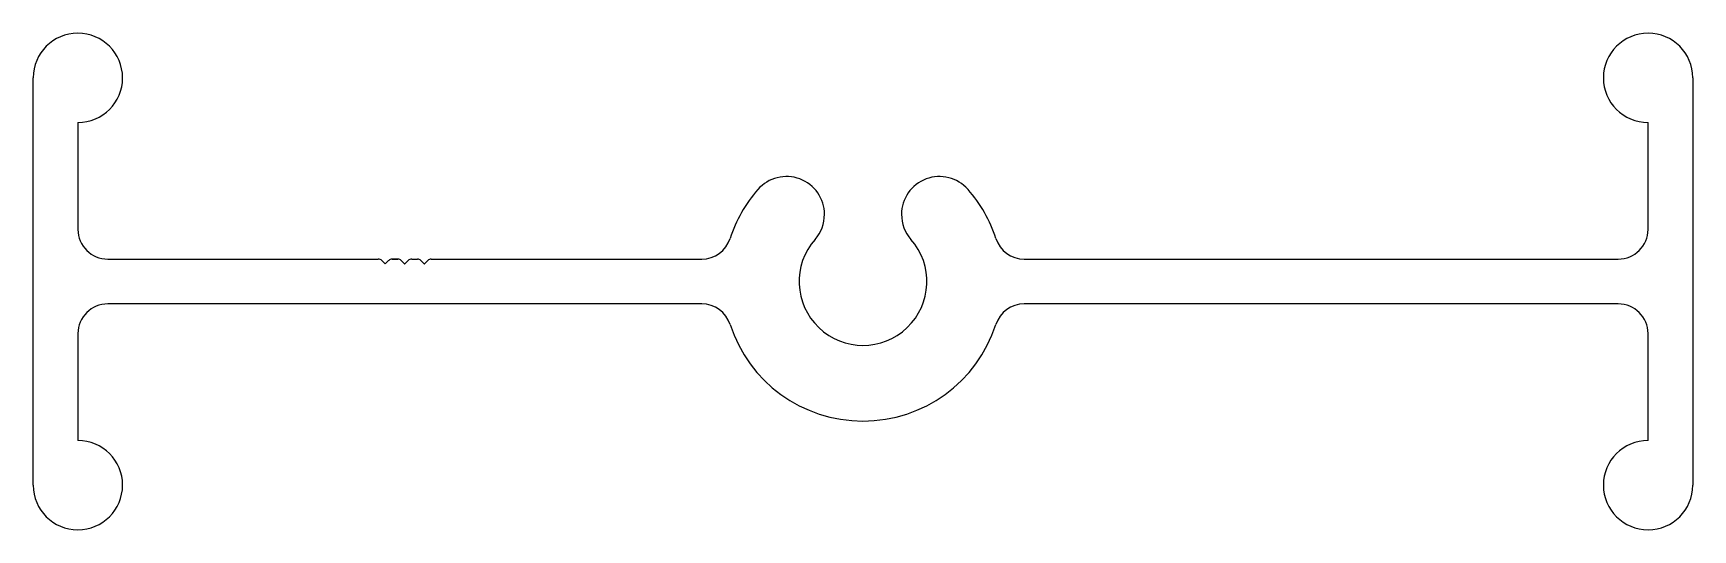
# Model space of a CAD drawing. Header units: inches. Extents: x -42.4 to 42.5, y 2.8 to 28.2.
import ezdxf

# ---------------------------------------------------------------- set-up
doc = ezdxf.new("R2010")
doc.units = ezdxf.units.IN
doc.header["$MEASUREMENT"] = 0

msp = doc.modelspace()

# ---------------------------------------------------------------- linework, layer by layer
at = {"color": 1}
for p, q in [((-42.351, 5.058), (-42.351, 25.888)), ((42.489, 25.888), (42.489, 5.058)), ((-40.061, 23.603), (-40.061, 18.138)), ((40.199, 18.138), (40.199, 23.603)), ((-1.901, 18.901), (-1.901, 18.908)), ((2.039, 18.908), (2.039, 18.901)), ((-38.541, 16.618), (-24.709, 16.618)), ((-24.709, 16.618), (-24.709, 16.618)), ((-24.709, 16.618), (-24.709, 16.618)), ((-24.709, 16.618), (-24.709, 16.618)), ((-24.532, 16.545), (-24.361, 16.373)), ((-24.35, 16.373), (-24.179, 16.545)), ((-24.002, 16.618), (-23.709, 16.618)), ((-23.709, 16.618), (-24.002, 16.618)), ((-24.002, 16.618), (-23.709, 16.618)), ((-23.709, 16.618), (-24.002, 16.618)), ((-24.002, 16.618), (-23.709, 16.618)), ((-23.532, 16.545), (-23.361, 16.373)), ((-23.35, 16.373), (-23.179, 16.545)), ((-23.002, 16.618), (-22.709, 16.618)), ((-22.532, 16.545), (-22.361, 16.373)), ((-22.35, 16.373), (-22.179, 16.545)), ((-22.002, 16.618), (-22.002, 16.618)), ((-22.002, 16.618), (-8.171, 16.618)), ((8.309, 16.618), (38.679, 16.618)), ((-8.171, 14.328), (-38.541, 14.328)), ((38.679, 14.328), (8.309, 14.328)), ((-40.061, 12.808), (-40.061, 7.343)), ((40.199, 7.343), (40.199, 12.808))]:
    msp.add_line(p, q, dxfattribs=at)
for centre, radius, start, end in [((-40.066, 25.888), 2.285, 270.12537, 180), ((40.204, 25.888), 2.285, 0, 269.87463), ((-3.841, 18.901), 1.94, 0, 138.75724), ((3.979, 18.901), 1.94, 41.24276, 180), ((0.069, 15.473), 7.14, 138.75724, 162.07711), ((0.069, 15.473), 7.14, 17.92289, 41.24276), ((-3.841, 18.908), 1.94, 318.6945, 0), ((3.979, 18.908), 1.94, 180, 221.3055), ((-38.541, 18.138), 1.52, 180, 270), ((38.679, 18.138), 1.52, 270, 360), ((-8.171, 18.138), 1.52, 270, 342.07711), ((0.069, 15.473), 3.265, 138.6945, 41.3055), ((8.309, 18.138), 1.52, 197.92289, 270), ((-24.709, 16.368), 0.25, 45, 90), ((-24.356, 16.379), 0.008, 225, 315), ((-24.002, 16.368), 0.25, 90, 135), ((-23.709, 16.368), 0.25, 45, 90), ((-23.356, 16.379), 0.008, 225, 315), ((-23.002, 16.368), 0.25, 90, 135), ((-22.709, 16.368), 0.25, 45, 90), ((-22.356, 16.379), 0.008, 225, 315), ((-22.002, 16.368), 0.25, 90, 135), ((-38.541, 12.808), 1.52, 90, 180), ((-8.171, 12.808), 1.52, 17.92289, 90), ((8.309, 12.808), 1.52, 90, 162.07711), ((38.679, 12.808), 1.52, 360, 90), ((0.069, 15.473), 7.14, 197.92289, 342.07711), ((-40.066, 5.058), 2.285, 180, 89.87463), ((40.204, 5.058), 2.285, 90.12537, 360)]:
    msp.add_arc(centre, radius, start, end, dxfattribs=at)

doc.saveas('drawing.dxf')
